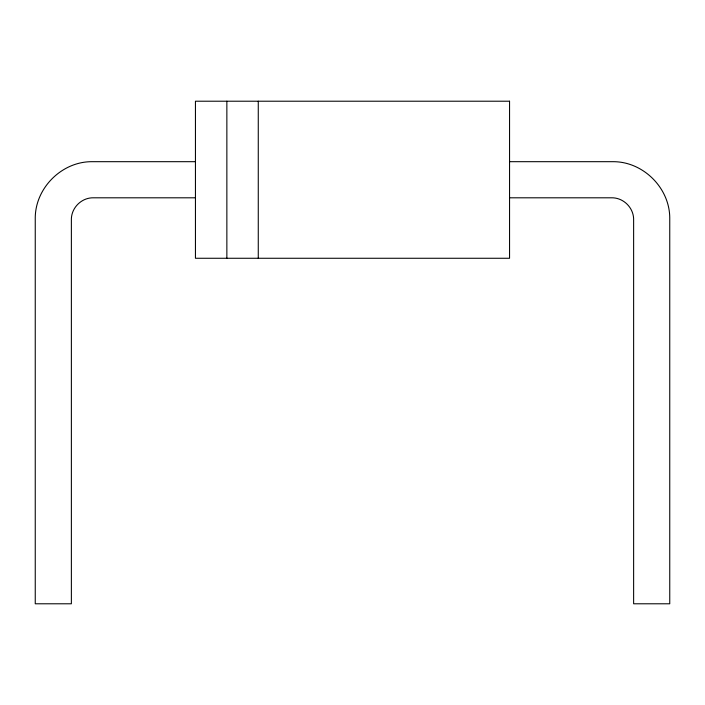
<?xml version="1.0" encoding="UTF-8"?>
<svg xmlns="http://www.w3.org/2000/svg" width="705" height="705" viewBox="0 0 705 705"><rect width="100%" height="100%" fill="white"/><g stroke="black" fill="none" stroke-linecap="round" stroke-linejoin="round"><path stroke-width="1.06" d="M195.444 161.683L91.394 161.683C61.564 161.859 35.426 187.988 35.25 217.819L35.25 603.788L71.372 603.788L71.372 220.189C70.949 207.984 81.56 197.374 93.756 197.805L195.444 197.805M509.556 161.683L613.606 161.683C643.436 161.859 669.574 187.988 669.75 217.819L669.75 603.788L633.628 603.788L633.628 220.189C634.051 207.984 623.44 197.374 611.244 197.805L509.556 197.805M258.268 101.212L258.268 258.268M226.86 101.212L226.86 258.268M509.556 101.212L195.444 101.212L195.444 258.268L509.556 258.268L509.556 101.212"/></g></svg>
